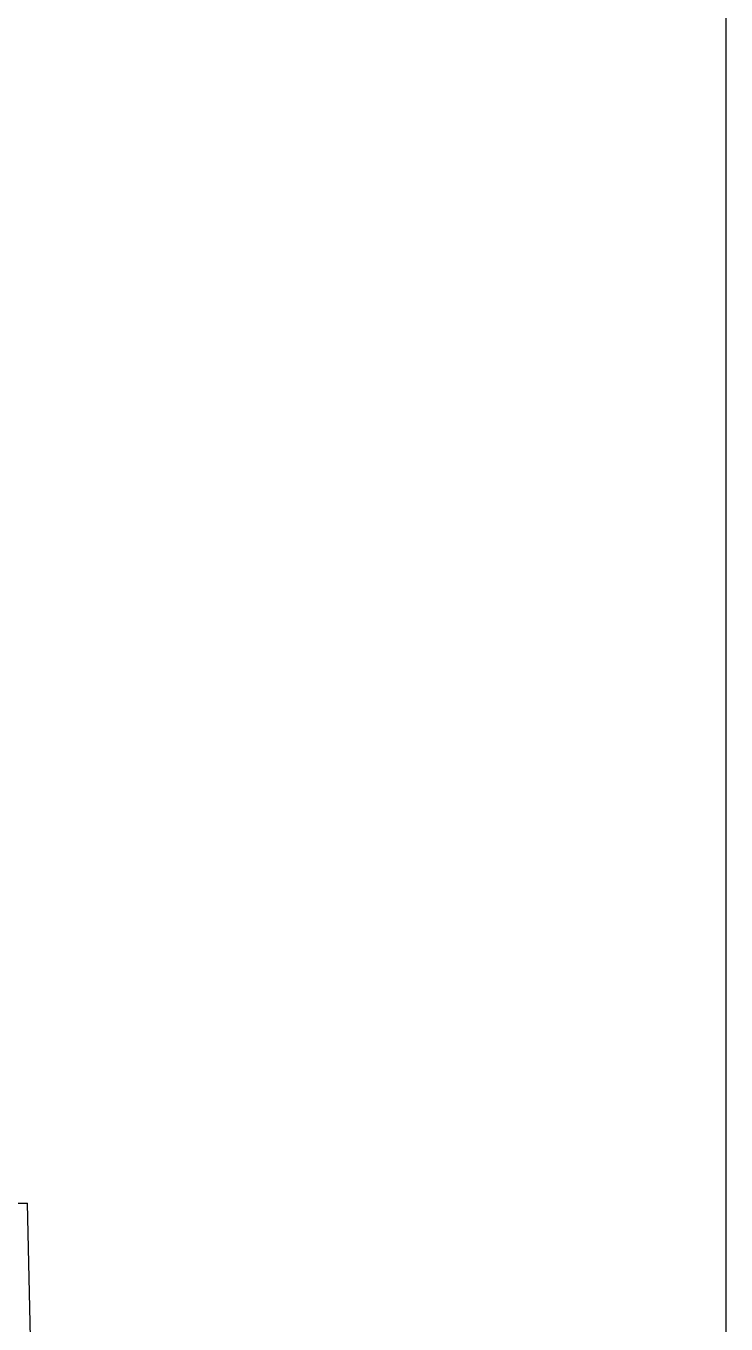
# Model space of a CAD drawing. Header units: inches. Extents: x 0 to 77285, y -118 to 40065.
# Drawn here: x 47467.3 to 47471.91, y 16470.25 to 16478.81 of the extents above; entities that cross this region are included whole.
import ezdxf

# ---------------------------------------------------------------- set-up
doc = ezdxf.new("R2010")
doc.units = ezdxf.units.IN
doc.header["$LTSCALE"] = 5
doc.header["$MEASUREMENT"] = 0
doc.layers.add('55', color=5, linetype='Continuous')

# ---------------------------------------------------------------- blocks, each defined once
blk = doc.blocks.new('A$C431c3e12')
blk.add_line((50.5, -5255), (50.5, 1375, 0))
blk = doc.blocks.new('A$Ce961e380')
for p in [(-224.5041, -23.0086), (-246.0041, -25.8611)]:
    blk.add_line(p, (-224.5041, -25.3985))
blk = doc.blocks.new('A$C638f0059')
for p in [(-47.0041, -23.0086), (-68.5041, -25.8611)]:
    blk.add_line(p, (-47.0041, -25.3985))
blk = doc.blocks.new('A$C5cd82ed8')
at = {"layer": '55'}
for name, p in [('A$Ce961e380', (189.5, 72.5)), ('A$C638f0059', (12, 72.5))]:
    blk.add_blockref(name, p, dxfattribs=at)
blk = doc.blocks.new('A$C3e1dc9d3')
blk.add_blockref('A$C5cd82ed8', (-189.5, 12.5, -2129.449))

msp = doc.modelspace()

# ---------------------------------------------------------------- block references
msp.add_blockref('A$C431c3e12', (47421.41034076, 21325.55047629))
at = {"rotation": 90}
msp.add_blockref('A$C3e1dc9d3', (47526.91034076, 16695.55047629, 0.00000001), dxfattribs=at)

doc.saveas('drawing.dxf')
